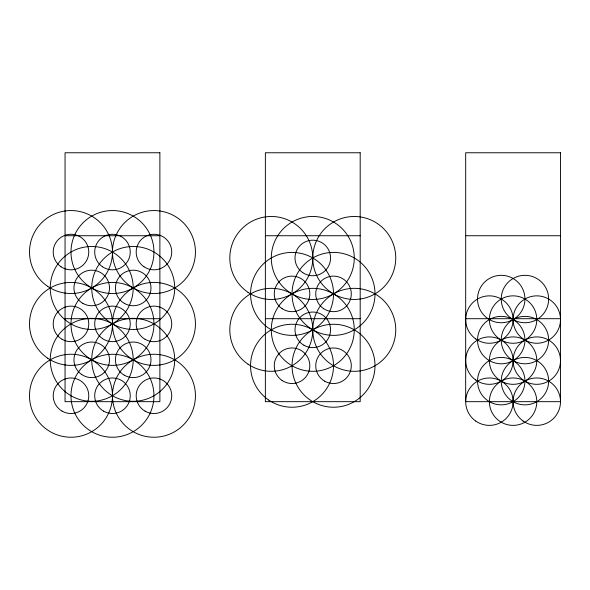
<?xml version="1.0" encoding="UTF-8"?>
<svg xmlns="http://www.w3.org/2000/svg" width="590" height="590" viewBox="0 0 590 590"><rect width="100%" height="100%" fill="white"/><g stroke="black" fill="none" stroke-linecap="round" stroke-linejoin="round"><path stroke-width="0.89" d="M65.055 235.734L159.883 235.734M265.367 235.734L360.188 235.734M465.68 235.734L560.5 235.734M65.055 318.703L159.883 318.703M265.367 318.703L360.188 318.703M465.68 318.703L560.5 318.703M159.883 152.766L65.055 152.766L65.055 401.672L159.883 401.672L159.883 152.766M360.188 152.766L265.367 152.766L265.367 401.672L360.188 401.672L360.188 152.766M560.5 152.766L465.68 152.766L465.68 401.672L560.5 401.672L560.5 152.766M130.7 286.393A41.484 41.484 0 0 0 195.334 254.998A41.484 41.484 0 0 0 135.825 214.731A41.484 41.484 0 0 0 130.7 286.393M47.731 286.393A41.484 41.484 0 0 0 112.366 254.998A41.484 41.484 0 0 0 52.857 214.731A41.484 41.484 0 0 0 47.731 286.393M91.723 287.972A41.484 41.484 0 0 0 153.953 252.041A41.484 41.484 0 0 0 91.723 216.117A41.484 41.484 0 0 0 91.723 287.972A41.484 41.484 0 0 0 91.723 359.819A41.484 41.484 0 0 0 91.723 431.674A41.484 41.484 0 0 0 153.953 395.75A41.484 41.484 0 0 0 91.723 359.819A41.484 41.484 0 0 0 153.953 323.895A41.484 41.484 0 0 0 91.723 287.972M112.469 323.895A41.484 41.484 0 0 0 174.692 287.972A41.484 41.484 0 0 0 112.469 252.041A41.484 41.484 0 0 0 112.469 323.895A41.484 41.484 0 0 0 112.469 395.75A41.484 41.484 0 0 1 50.239 431.674A41.484 41.484 0 0 1 50.239 359.819A41.484 41.484 0 0 1 112.469 395.75A41.484 41.484 0 0 0 174.692 359.819A41.484 41.484 0 0 0 112.469 323.895M70.984 323.895A41.484 41.484 0 0 0 133.207 287.972A41.484 41.484 0 0 1 195.438 323.895A41.484 41.484 0 0 1 133.207 359.819A41.484 41.484 0 0 1 70.984 395.75A41.484 41.484 0 0 1 70.984 323.895A41.484 41.484 0 0 1 70.984 252.041A41.484 41.484 0 0 1 133.207 287.972A41.484 41.484 0 0 0 133.207 359.819A41.484 41.484 0 0 0 133.207 431.674A41.484 41.484 0 0 0 195.438 395.75A41.484 41.484 0 0 0 133.207 359.819A41.484 41.484 0 0 0 70.984 323.895M47.731 358.248A41.484 41.484 0 0 0 112.366 326.853A41.484 41.484 0 0 0 52.857 286.578A41.484 41.484 0 0 0 47.731 358.248M331.012 292.323A41.484 41.484 0 0 0 395.639 260.928A41.484 41.484 0 0 0 336.138 220.653A41.484 41.484 0 0 0 331.012 292.323M248.043 292.323A41.484 41.484 0 0 0 312.671 260.928A41.484 41.484 0 0 0 253.169 220.653A41.484 41.484 0 0 0 248.043 292.323M292.035 293.894A41.484 41.484 0 0 0 354.266 257.97A41.484 41.484 0 0 0 292.035 222.039A41.484 41.484 0 0 0 292.035 293.894A41.484 41.484 0 0 0 292.035 365.748A41.484 41.484 0 0 0 354.266 329.817A41.484 41.484 0 0 0 292.035 293.894M310.266 328.247A41.484 41.484 0 0 0 374.901 296.851A41.484 41.484 0 0 0 315.392 256.576A41.484 41.484 0 0 0 310.266 328.247M271.297 329.817A41.484 41.484 0 0 0 333.52 293.894A41.484 41.484 0 0 1 395.75 329.817A41.484 41.484 0 0 1 333.52 365.748A41.484 41.484 0 0 1 333.52 293.894A41.484 41.484 0 0 0 271.297 257.97A41.484 41.484 0 0 0 271.297 329.817M248.043 364.178A41.484 41.484 0 0 0 312.671 332.782A41.484 41.484 0 0 0 253.169 292.507A41.484 41.484 0 0 0 248.043 364.178M312.781 401.672A41.484 41.484 0 0 0 375.004 365.748A41.484 41.484 0 0 0 312.781 329.817A41.484 41.484 0 0 0 312.781 401.672M268.782 400.101A41.484 41.484 0 0 0 333.416 368.706A41.484 41.484 0 0 0 273.908 328.431A41.484 41.484 0 0 0 268.782 400.101M324.633 381.147A17.781 17.781 0 0 0 351.301 365.748A17.781 17.781 0 0 0 324.633 350.349A17.781 17.781 0 0 0 324.633 381.147M282.072 380.469A17.781 17.781 0 0 0 309.772 367.017A17.781 17.781 0 0 0 284.269 349.752A17.781 17.781 0 0 0 282.072 380.469M303.887 345.216A17.781 17.781 0 0 0 330.555 329.817A17.781 17.781 0 0 0 303.887 314.426A17.781 17.781 0 0 0 303.887 345.216M323.556 308.622A17.781 17.781 0 0 0 351.257 295.162A17.781 17.781 0 0 0 325.754 277.905A17.781 17.781 0 0 0 323.556 308.622M282.072 308.622A17.781 17.781 0 0 0 309.772 295.162A17.781 17.781 0 0 0 284.269 277.905A17.781 17.781 0 0 0 282.072 308.622M302.81 272.691A17.781 17.781 0 0 0 330.511 259.239A17.781 17.781 0 0 0 305.008 241.974A17.781 17.781 0 0 0 302.81 272.691M145.066 411.142A17.781 17.781 0 0 0 171.734 395.75A17.781 17.781 0 0 0 145.066 380.351A17.781 17.781 0 0 0 145.066 411.142M103.582 411.142A17.781 17.781 0 0 0 130.25 395.75A17.781 17.781 0 0 0 103.582 380.351A17.781 17.781 0 0 0 103.582 411.142M62.098 411.142A17.781 17.781 0 0 0 88.766 395.75A17.781 17.781 0 0 0 62.098 380.351A17.781 17.781 0 0 0 62.098 411.142M81.759 374.547A17.781 17.781 0 0 0 109.46 361.087A17.781 17.781 0 0 0 83.957 343.83A17.781 17.781 0 0 0 81.759 374.547M124.32 375.218A17.781 17.781 0 0 0 150.988 359.819A17.781 17.781 0 0 0 124.32 344.427A17.781 17.781 0 0 0 124.32 375.218M102.505 338.616A17.781 17.781 0 0 0 130.206 325.164A17.781 17.781 0 0 0 104.703 307.906A17.781 17.781 0 0 0 102.505 338.616M145.066 339.294A17.781 17.781 0 0 0 171.734 323.895A17.781 17.781 0 0 0 145.066 308.496A17.781 17.781 0 0 0 145.066 339.294M62.098 339.294A17.781 17.781 0 0 0 88.766 323.895A17.781 17.781 0 0 0 62.098 308.496A17.781 17.781 0 0 0 62.098 339.294M82.836 303.363A17.781 17.781 0 0 0 109.504 287.972A17.781 17.781 0 0 0 82.836 272.573A17.781 17.781 0 0 0 82.836 303.363M124.32 303.363A17.781 17.781 0 0 0 150.988 287.972A17.781 17.781 0 0 0 124.32 272.573A17.781 17.781 0 0 0 124.32 303.363M102.505 266.769A17.781 17.781 0 0 0 130.206 253.309A17.781 17.781 0 0 0 104.703 236.052A17.781 17.781 0 0 0 102.505 266.769M143.99 266.769A17.781 17.781 0 0 0 171.69 253.309A17.781 17.781 0 0 0 146.187 236.052A17.781 17.781 0 0 0 143.99 266.769M61.021 266.769A17.781 17.781 0 0 0 88.721 253.309A17.781 17.781 0 0 0 63.219 236.052A17.781 17.781 0 0 0 61.021 266.769M475.732 421.053A23.703 23.703 0 0 0 512.99 403.803A23.703 23.703 0 0 0 479.427 380.159A23.703 23.703 0 0 0 475.732 421.053M523.146 421.053A23.703 23.703 0 0 0 560.404 403.803A23.703 23.703 0 0 0 526.833 380.159A23.703 23.703 0 0 0 523.146 421.053M501.235 422.204A23.703 23.703 0 0 0 536.797 401.672A23.703 23.703 0 0 0 501.235 381.147A23.703 23.703 0 0 1 501.235 340.083A23.703 23.703 0 0 1 501.235 299.027A23.703 23.703 0 0 1 536.797 319.559A23.703 23.703 0 0 1 501.235 340.083A23.703 23.703 0 0 1 536.797 360.615A23.703 23.703 0 0 1 501.235 381.147A23.703 23.703 0 0 0 501.235 422.204M513.086 319.559A23.703 23.703 0 0 0 548.648 299.027A23.703 23.703 0 0 0 513.086 278.495A23.703 23.703 0 0 0 513.086 319.559A23.703 23.703 0 0 0 513.086 360.615A23.703 23.703 0 0 0 513.086 401.672A23.703 23.703 0 0 0 548.648 381.147A23.703 23.703 0 0 0 513.086 360.615A23.703 23.703 0 0 0 548.648 340.083A23.703 23.703 0 0 0 513.086 319.559M489.383 319.559A23.703 23.703 0 0 0 524.945 299.027A23.703 23.703 0 0 1 560.5 319.559A23.703 23.703 0 0 1 524.945 340.083A23.703 23.703 0 0 1 489.383 360.615A23.703 23.703 0 0 0 489.383 401.672A23.703 23.703 0 0 0 524.945 381.147A23.703 23.703 0 0 0 560.5 360.615A23.703 23.703 0 0 0 524.945 340.083A23.703 23.703 0 0 0 489.383 319.559A23.703 23.703 0 0 1 489.383 278.495A23.703 23.703 0 0 1 524.945 299.027A23.703 23.703 0 0 0 524.945 340.083A23.703 23.703 0 0 0 524.945 381.147A23.703 23.703 0 0 0 489.383 360.615A23.703 23.703 0 0 1 489.383 319.559M475.732 338.94A23.703 23.703 0 0 0 512.99 321.683A23.703 23.703 0 0 0 479.427 298.046A23.703 23.703 0 0 0 475.732 338.94M475.732 379.997A23.703 23.703 0 0 0 512.99 362.747A23.703 23.703 0 0 0 479.427 339.103A23.703 23.703 0 0 0 475.732 379.997"/></g></svg>
